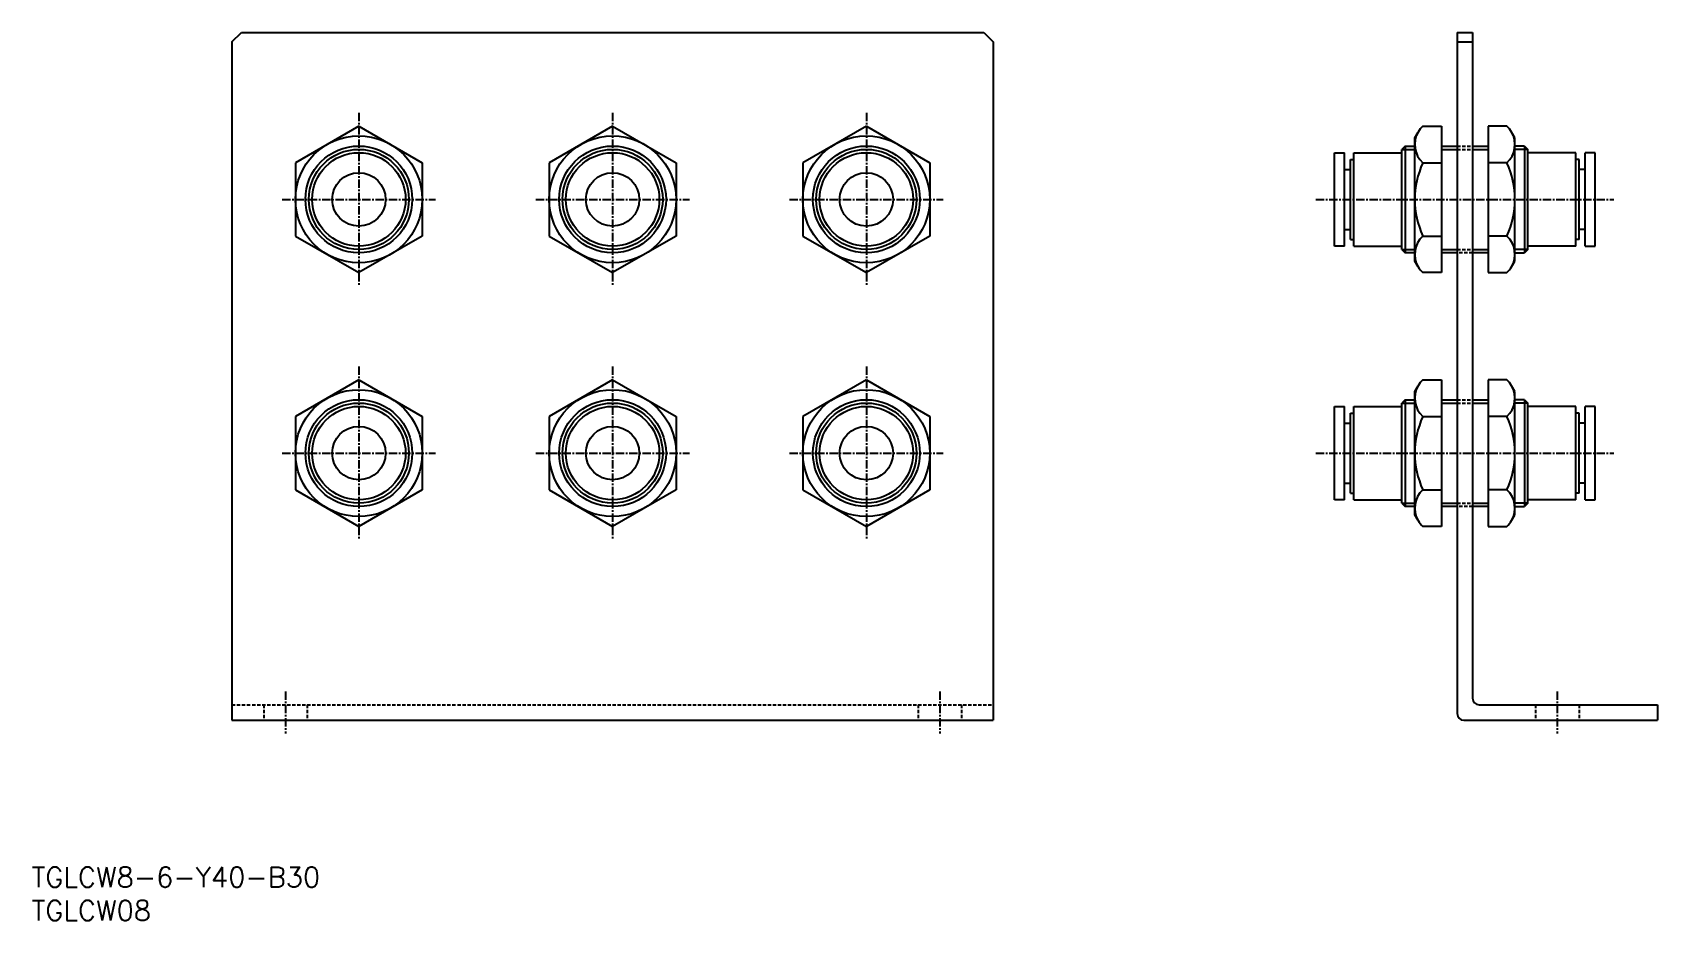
# Model space of a CAD drawing. Extents: x 0 to 243, y 0 to 133.
import ezdxf

# ---------------------------------------------------------------- set-up
doc = ezdxf.new("R2010")
doc.units = 0
doc.linetypes.add('CENTER', pattern=[2, 1.25, -0.25, 0.25, -0.25])
doc.linetypes.add('DASHED', pattern=[0.75, 0.5, -0.25])
doc.layers.get('0').update_dxf_attribs({"linetype": 'CONTINUOUS'})
doc.layers.add('CENTER', color=1, linetype='CENTER')
doc.styles.get("Standard").update_dxf_attribs({"font": 'txt.shx'})

# ---------------------------------------------------------------- blocks, each defined once
blk = doc.blocks.new('*U18')
at = {"color": 7, "linetype": 'CONTINUOUS'}
blk.add_text('TGLCW08', height=3, dxfattribs=at).set_placement((0, 0))
blk = doc.blocks.new('*U19')
at = {"color": 7, "linetype": 'CONTINUOUS'}
blk.add_text('TGLCW8-6-Y40-B30', height=3, dxfattribs=at).set_placement((0, 5))

msp = doc.modelspace()

# ---------------------------------------------------------------- linework, layer by layer
at = {"color": 7, "linetype": 'CONTINUOUS'}
for p, q in [((30, 131.59), (31.41, 133)), ((30, 131.59), (30, 30)), ((31.41, 133), (142.59, 133)), ((142.59, 133), (144, 131.59)), ((144, 131.59), (144, 30)), ((213.48, 133), (215.78, 133)), ((213.48, 133), (213.48, 31)), ((213.48, 131.59), (215.78, 131.59)), ((215.78, 133), (215.78, 33.3)), ((49, 118.97), (39.5, 113.48)), ((49, 118.97), (58.5, 113.48)), ((87, 118.97), (77.5, 113.48)), ((87, 118.97), (96.5, 113.48)), ((125, 118.97), (115.5, 113.48)), ((125, 118.97), (134.5, 113.48)), ((207.13, 117.23), (207.63, 118.09)), ((207.13, 98.77), (207.13, 117.23)), ((208.33, 118.97), (211.13, 118.97)), ((211.13, 118.97), (211.13, 97.03)), ((220.93, 118.97), (218.13, 118.97)), ((218.13, 118.97), (218.13, 97.03)), ((222.13, 117.23), (221.63, 118.09)), ((222.13, 98.77), (222.13, 117.23)), ((195.13, 115), (196.63, 115)), ((195.13, 101), (195.13, 115)), ((196.63, 101), (196.63, 115)), ((198.03, 101), (198.03, 115)), ((198.03, 115), (205.18, 115)), ((205.68, 116), (205.18, 115.5)), ((205.18, 100.5), (205.18, 115.5)), ((205.68, 116), (207.13, 116)), ((205.68, 116), (205.68, 100)), ((211.13, 116), (213.48, 116)), ((215.78, 116), (218.13, 116)), ((223.58, 116), (222.13, 116)), ((223.58, 116), (224.08, 115.5)), ((223.58, 116), (223.58, 100)), ((224.08, 100.5), (224.08, 115.5)), ((231.23, 115), (224.08, 115)), ((231.23, 101), (231.23, 115)), ((234.13, 115), (232.63, 115)), ((232.63, 101), (232.63, 115)), ((234.13, 101), (234.13, 115)), ((39.5, 113.48), (39.5, 102.52)), ((58.5, 113.48), (58.5, 102.52)), ((77.5, 113.48), (77.5, 102.52)), ((96.5, 113.48), (96.5, 102.52)), ((115.5, 113.48), (115.5, 102.52)), ((134.5, 113.48), (134.5, 102.52)), ((196.63, 112.5), (197.53, 112.5)), ((197.53, 114), (198.03, 114)), ((197.53, 102), (197.53, 114)), ((208.33, 113.48), (211.13, 113.48)), ((220.93, 113.48), (218.13, 113.48)), ((231.73, 114), (231.23, 114)), ((231.73, 102), (231.73, 114)), ((232.63, 112.5), (231.73, 112.5)), ((39.5, 102.52), (49, 97.03)), ((58.5, 102.52), (49, 97.03)), ((77.5, 102.52), (87, 97.03)), ((96.5, 102.52), (87, 97.03)), ((115.5, 102.52), (125, 97.03)), ((134.5, 102.52), (125, 97.03)), ((196.63, 103.5), (197.53, 103.5)), ((208.33, 102.52), (211.13, 102.52)), ((220.93, 102.52), (218.13, 102.52)), ((232.63, 103.5), (231.73, 103.5)), ((196.63, 101), (195.13, 101)), ((197.53, 102), (198.03, 102)), ((198.03, 101), (205.18, 101)), ((205.18, 100.5), (205.68, 100)), ((207.13, 100), (205.68, 100)), ((213.48, 100), (211.13, 100)), ((218.13, 100), (215.78, 100)), ((222.13, 100), (223.58, 100)), ((224.08, 100.5), (223.58, 100)), ((231.23, 101), (224.08, 101)), ((231.73, 102), (231.23, 102)), ((232.63, 101), (234.13, 101)), ((207.63, 97.91), (207.13, 98.77)), ((221.63, 97.91), (222.13, 98.77)), ((211.13, 97.03), (208.33, 97.03)), ((218.13, 97.03), (220.93, 97.03)), ((49, 80.97), (39.5, 75.48)), ((49, 80.97), (58.5, 75.48)), ((87, 80.97), (77.5, 75.48)), ((87, 80.97), (96.5, 75.48)), ((125, 80.97), (115.5, 75.48)), ((125, 80.97), (134.5, 75.48)), ((208.33, 80.97), (211.13, 80.97)), ((211.13, 80.97), (211.13, 59.03)), ((220.93, 80.97), (218.13, 80.97)), ((218.13, 80.97), (218.13, 59.03)), ((205.68, 78), (205.18, 77.5)), ((205.68, 78), (207.13, 78)), ((205.68, 78), (205.68, 62)), ((207.13, 79.23), (207.63, 80.09)), ((207.13, 60.77), (207.13, 79.23)), ((211.13, 78), (213.48, 78)), ((215.78, 78), (218.13, 78)), ((222.13, 79.23), (221.63, 80.09)), ((222.13, 60.77), (222.13, 79.23)), ((223.58, 78), (222.13, 78)), ((223.58, 78), (224.08, 77.5)), ((223.58, 78), (223.58, 62)), ((39.5, 75.48), (39.5, 64.52)), ((58.5, 75.48), (58.5, 64.52)), ((77.5, 75.48), (77.5, 64.52)), ((96.5, 75.48), (96.5, 64.52)), ((115.5, 75.48), (115.5, 64.52)), ((134.5, 75.48), (134.5, 64.52)), ((195.13, 77), (196.63, 77)), ((195.13, 63), (195.13, 77)), ((196.63, 63), (196.63, 77)), ((197.53, 76), (198.03, 76)), ((197.53, 64), (197.53, 76)), ((198.03, 63), (198.03, 77)), ((198.03, 77), (205.18, 77)), ((205.18, 62.5), (205.18, 77.5)), ((208.33, 75.48), (211.13, 75.48)), ((220.93, 75.48), (218.13, 75.48)), ((224.08, 62.5), (224.08, 77.5)), ((231.23, 77), (224.08, 77)), ((231.23, 63), (231.23, 77)), ((231.73, 76), (231.23, 76)), ((231.73, 64), (231.73, 76)), ((234.13, 77), (232.63, 77)), ((232.63, 63), (232.63, 77)), ((234.13, 63), (234.13, 77)), ((196.63, 74.5), (197.53, 74.5)), ((232.63, 74.5), (231.73, 74.5)), ((39.5, 64.52), (49, 59.03)), ((58.5, 64.52), (49, 59.03)), ((77.5, 64.52), (87, 59.03)), ((96.5, 64.52), (87, 59.03)), ((115.5, 64.52), (125, 59.03)), ((134.5, 64.52), (125, 59.03)), ((196.63, 65.5), (197.53, 65.5)), ((197.53, 64), (198.03, 64)), ((208.33, 64.52), (211.13, 64.52)), ((220.93, 64.52), (218.13, 64.52)), ((231.73, 64), (231.23, 64)), ((232.63, 65.5), (231.73, 65.5)), ((196.63, 63), (195.13, 63)), ((198.03, 63), (205.18, 63)), ((205.18, 62.5), (205.68, 62)), ((207.13, 62), (205.68, 62)), ((213.48, 62), (211.13, 62)), ((218.13, 62), (215.78, 62)), ((222.13, 62), (223.58, 62)), ((224.08, 62.5), (223.58, 62)), ((231.23, 63), (224.08, 63)), ((232.63, 63), (234.13, 63)), ((207.63, 59.91), (207.13, 60.77)), ((211.13, 59.03), (208.33, 59.03)), ((218.13, 59.03), (220.93, 59.03)), ((221.63, 59.91), (222.13, 60.77)), ((216.78, 32.3), (243.48, 32.3)), ((243.48, 32.3), (243.48, 30)), ((30, 30), (144, 30)), ((214.48, 30), (243.48, 30))]:
    msp.add_line(p, q, dxfattribs=at)
at = {"color": 3, "linetype": 'CONTINUOUS'}
for p, q in [((205.18, 115.5), (207.13, 115.5)), ((211.13, 115.5), (213.48, 115.5)), ((215.78, 115.5), (218.13, 115.5)), ((224.08, 115.5), (222.13, 115.5)), ((205.18, 100.5), (207.13, 100.5)), ((211.13, 100.5), (213.48, 100.5)), ((215.78, 100.5), (218.13, 100.5)), ((224.08, 100.5), (222.13, 100.5)), ((205.18, 77.5), (207.13, 77.5)), ((211.13, 77.5), (213.48, 77.5)), ((215.78, 77.5), (218.13, 77.5)), ((224.08, 77.5), (222.13, 77.5)), ((205.18, 62.5), (207.13, 62.5)), ((211.13, 62.5), (213.48, 62.5)), ((215.78, 62.5), (218.13, 62.5)), ((224.08, 62.5), (222.13, 62.5))]:
    msp.add_line(p, q, dxfattribs=at)
at = {"color": 3, "linetype": 'DASHED'}
for p, q in [((213.48, 116), (215.78, 116)), ((213.48, 115.5), (215.78, 115.5)), ((213.48, 100.5), (215.78, 100.5)), ((215.78, 100), (213.48, 100)), ((213.48, 78), (215.78, 78)), ((213.48, 77.5), (215.78, 77.5)), ((213.48, 62.5), (215.78, 62.5)), ((215.78, 62), (213.48, 62)), ((30, 32.3), (144, 32.3)), ((34.75, 32.3), (34.75, 30)), ((41.25, 32.3), (41.25, 30)), ((132.75, 32.3), (132.75, 30)), ((139.25, 32.3), (139.25, 30)), ((225.23, 32.3), (225.23, 30)), ((231.73, 32.3), (231.73, 30))]:
    msp.add_line(p, q, dxfattribs=at)
at = {"color": 7, "linetype": 'CONTINUOUS'}
for centre, radius in [((49, 108), 9.5), ((87, 108), 9.5), ((125, 108), 9.5), ((49, 108), 8), ((49, 108), 7), ((87, 108), 8), ((87, 108), 7), ((125, 108), 8), ((125, 108), 7), ((49, 108), 4), ((87, 108), 4), ((125, 108), 4), ((49, 70), 9.5), ((49, 70), 8), ((87, 70), 9.5), ((87, 70), 8), ((125, 70), 9.5), ((125, 70), 8), ((49, 70), 7), ((87, 70), 7), ((125, 70), 7), ((49, 70), 4), ((87, 70), 4), ((125, 70), 4)]:
    msp.add_circle(centre, radius, dxfattribs=at)
at = {"color": 3, "linetype": 'CONTINUOUS'}
for centre in [(49, 108), (87, 108), (125, 108), (49, 70), (87, 70), (125, 70)]:
    msp.add_circle(centre, 7.5, dxfattribs=at)
at = {"color": 7, "linetype": 'CONTINUOUS'}
for centre, radius, start, end in [((210.86, 116.23), 3.73, 150, 227.2656), ((210.86, 116.23), 3.73, 132.7344, 150), ((218.4, 116.23), 3.73, 30, 47.2656), ((218.4, 116.23), 3.73, 312.7344, 30), ((220.27, 108), 13.13, 155.318, 204.682), ((209, 108), 13.13, 335.318, 24.682), ((210.86, 99.77), 3.73, 132.7344, 210), ((218.4, 99.77), 3.73, 330, 47.2656), ((210.86, 99.77), 3.73, 210, 227.2656), ((218.4, 99.77), 3.73, 312.7344, 330), ((210.86, 78.23), 3.73, 132.7344, 150), ((218.4, 78.23), 3.73, 30, 47.2656), ((210.86, 78.23), 3.73, 150, 227.2656), ((218.4, 78.23), 3.73, 312.7344, 30), ((220.27, 70), 13.13, 155.318, 204.682), ((209, 70), 13.13, 335.318, 24.682), ((210.86, 61.77), 3.73, 132.7344, 210), ((218.4, 61.77), 3.73, 330, 47.2656), ((210.86, 61.77), 3.73, 210, 227.2656), ((218.4, 61.77), 3.73, 312.7344, 330), ((216.78, 33.3), 1, 180, 270), ((214.48, 31), 1, 180, 270)]:
    msp.add_arc(centre, radius, start, end, dxfattribs=at)
at = {"layer": 'CENTER', "color": 1, "linetype": 'CENTER'}
for p, q in [((49, 120.97), (49, 95.03)), ((87, 120.97), (87, 95.03)), ((125, 120.97), (125, 95.03)), ((37.5, 108), (60.5, 108)), ((75.5, 108), (98.5, 108)), ((113.5, 108), (136.5, 108)), ((192.33, 108), (236.93, 108)), ((49, 82.97), (49, 57.03)), ((87, 82.97), (87, 57.03)), ((125, 82.97), (125, 57.03)), ((37.5, 70), (60.5, 70)), ((75.5, 70), (98.5, 70)), ((113.5, 70), (136.5, 70)), ((192.33, 70), (236.93, 70)), ((38, 34.3), (38, 28)), ((136, 34.3), (136, 28)), ((228.48, 34.3), (228.48, 28))]:
    msp.add_line(p, q, dxfattribs=at)

# ---------------------------------------------------------------- block references
at = {"color": 7, "linetype": 'CONTINUOUS'}
for name in ['*U19', '*U18']:
    msp.add_blockref(name, (0, 0), dxfattribs=at)

doc.saveas('drawing.dxf')
